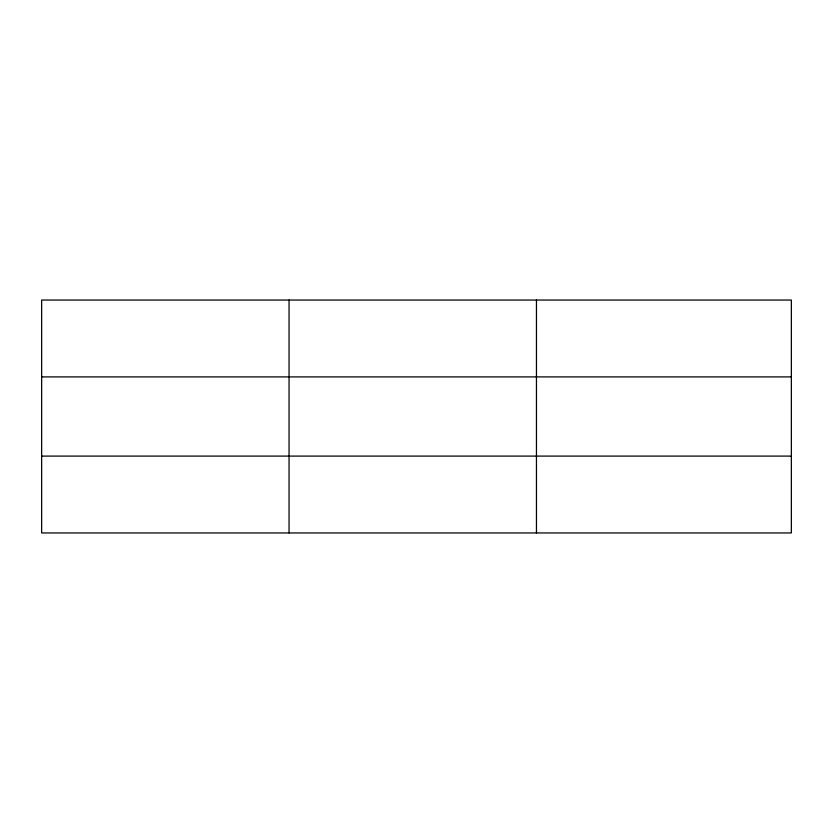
<?xml version="1.0" encoding="UTF-8"?>
<svg xmlns="http://www.w3.org/2000/svg" width="833" height="833" viewBox="0 0 833 833"><rect width="100%" height="100%" fill="white"/><g stroke="black" fill="none" stroke-linecap="round" stroke-linejoin="round"><path stroke-width="1.25" d="M289.051 300.047L289.051 532.953M536.452 300.047L536.452 532.953M791.35 456.099L791.35 532.953L41.65 532.953L41.65 300.047L791.35 300.047L791.35 456.099L41.65 456.099M41.65 376.901L791.35 376.901"/></g></svg>
